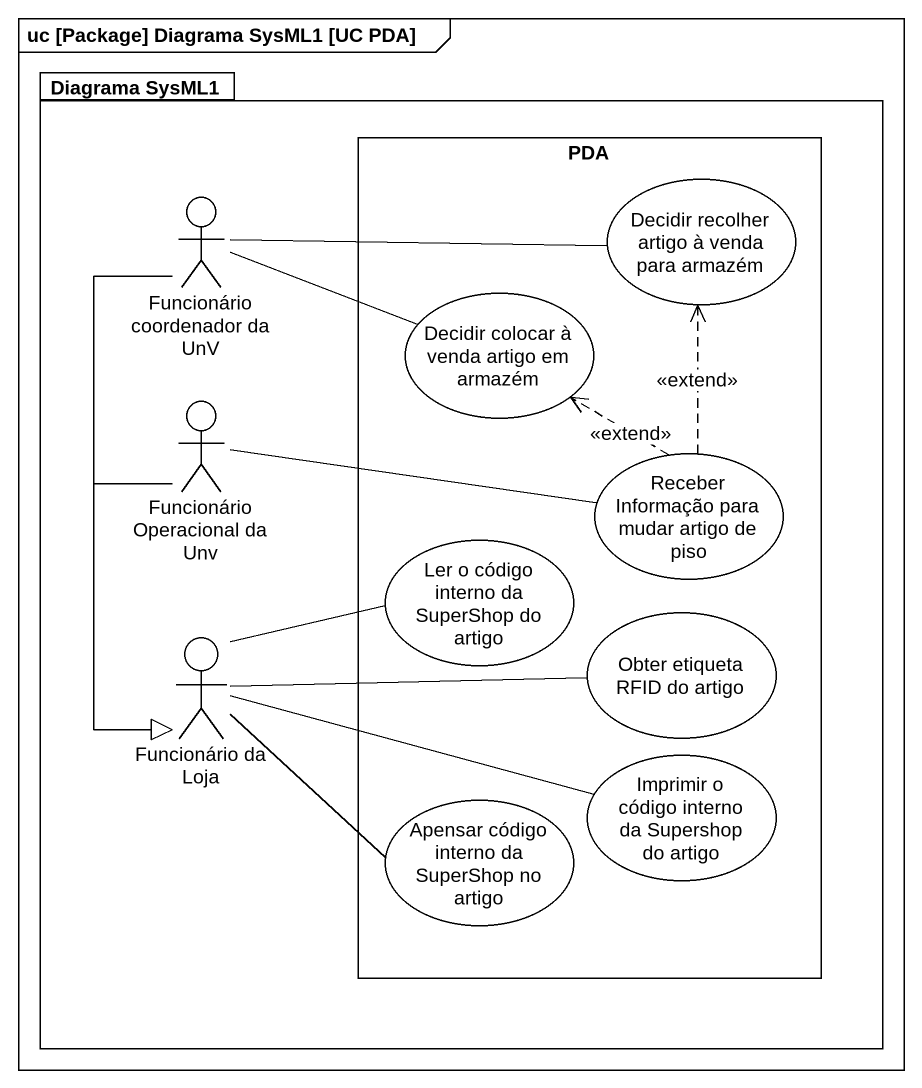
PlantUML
@startuml
mainframe uc [Package] Diagrama SysML1 [UC PDA]
package "Diagrama SysML1" as Diagrama_SysML1 {
  rectangle PDA {
    usecase "Decidir recolher artigo à venda para armazém" as Decidir_recolher_artigo_à
    usecase "Decidir colocar à venda artigo em armazém" as Decidir_colocar_à_venda
    usecase "Receber Informação para mudar artigo de piso" as Receber_Informação_para
    usecase "Ler o código interno da SuperShop do artigo" as Ler_o_código_interno_da
    usecase "Obter etiqueta RFID do artigo" as Obter_etiqueta_RFID_do
    usecase "Apensar código interno da SuperShop no artigo" as Apensar_código_interno_da
    usecase "Imprimir o código interno da Supershop do artigo" as Imprimir_o_código_interno
  }
  actor "Funcionário coordenador da UnV" as Funcionário_coordenador_da
  actor "Funcionário Operacional da Unv" as Funcionário_Operacional_da
  actor "Funcionário da Loja" as Funcionário_da_Loja
}
Funcionário_coordenador_da -right- Decidir_recolher_artigo_à
Funcionário_coordenador_da -right- Decidir_colocar_à_venda
Funcionário_coordenador_da --|> Funcionário_da_Loja
Funcionário_Operacional_da -right- Receber_Informação_para
Funcionário_Operacional_da --|> Funcionário_da_Loja
Receber_Informação_para .up.> Decidir_recolher_artigo_à : <<extend>>
Receber_Informação_para .up.> Decidir_colocar_à_venda : <<extend>>
Funcionário_da_Loja -right- Ler_o_código_interno_da
Funcionário_da_Loja -right- Obter_etiqueta_RFID_do
Funcionário_da_Loja -right- Apensar_código_interno_da
Funcionário_da_Loja -right- Imprimir_o_código_interno
@enduml
